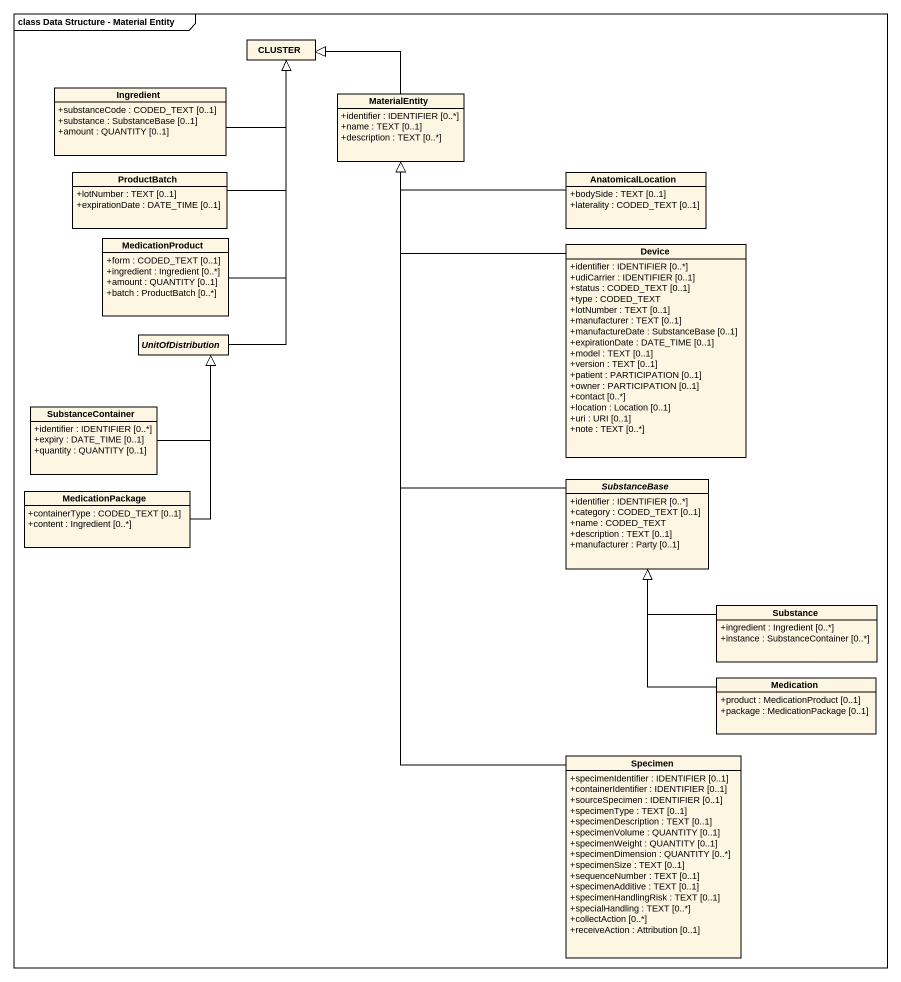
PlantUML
@startuml
mainframe class Data Structure - Material Entity
hide circle
hide empty members
skinparam classAttributeIconSize 0
class CLUSTER
class Ingredient {
  +substanceCode : CODED_TEXT [0..1]
  +substance : SubstanceBase [0..1]
  +amount : QUANTITY [0..1]
}
class MaterialEntity {
  +identifier : IDENTIFIER [0..*]
  +name : TEXT [0..1]
  +description : TEXT [0..*]
}
class ProductBatch {
  +lotNumber : TEXT [0..1]
  +expirationDate : DATE_TIME [0..1]
}
class AnatomicalLocation {
  +bodySide : TEXT [0..1]
  +laterality : CODED_TEXT [0..1]
}
class MedicationProduct {
  +form : CODED_TEXT [0..1]
  +ingredient : Ingredient [0..*]
  +amount : QUANTITY [0..1]
  +batch : ProductBatch [0..*]
}
class Device {
  +identifier : IDENTIFIER [0..*]
  +udiCarrier : IDENTIFIER [0..1]
  +status : CODED_TEXT [0..1]
  +type : CODED_TEXT
  +lotNumber : TEXT [0..1]
  +manufacturer : TEXT [0..1]
  +manufactureDate : SubstanceBase [0..1]
  +expirationDate : DATE_TIME [0..1]
  +model : TEXT [0..1]
  +version : TEXT [0..1]
  +patient : PARTICIPATION [0..1]
  +owner : PARTICIPATION [0..1]
  +contact [0..*]
  +location : Location [0..1]
  +uri : URI [0..1]
  +note : TEXT [0..*]
}
abstract class UnitOfDistribution
class SubstanceContainer {
  +identifier : IDENTIFIER [0..*]
  +expiry : DATE_TIME [0..1]
  +quantity : QUANTITY [0..1]
}
abstract class SubstanceBase {
  +identifier : IDENTIFIER [0..*]
  +category : CODED_TEXT [0..1]
  +name : CODED_TEXT
  +description : TEXT [0..1]
  +manufacturer : Party [0..1]
}
class MedicationPackage {
  +containerType : CODED_TEXT [0..1]
  +content : Ingredient [0..*]
}
class Substance {
  +ingredient : Ingredient [0..*]
  +instance : SubstanceContainer [0..*]
}
class Medication {
  +product : MedicationProduct [0..1]
  +package : MedicationPackage [0..1]
}
class Specimen {
  +specimenIdentifier : IDENTIFIER [0..1]
  +containerIdentifier : IDENTIFIER [0..1]
  +sourceSpecimen : IDENTIFIER [0..1]
  +specimenType : TEXT [0..1]
  +specimenDescription : TEXT [0..1]
  +specimenVolume : QUANTITY [0..1]
  +specimenWeight : QUANTITY [0..1]
  +specimenDimension : QUANTITY [0..*]
  +specimenSize : TEXT [0..1]
  +sequenceNumber : TEXT [0..1]
  +specimenAdditive : TEXT [0..1]
  +specimenHandlingRisk : TEXT [0..1]
  +specialHandling : TEXT [0..*]
  +collectAction [0..*]
  +receiveAction : Attribution [0..1]
}
Ingredient -right-|> CLUSTER
MaterialEntity -up-|> CLUSTER
ProductBatch -up-|> CLUSTER
AnatomicalLocation -left-|> MaterialEntity
MedicationProduct -up-|> CLUSTER
Device -up-|> MaterialEntity
UnitOfDistribution -up-|> CLUSTER
SubstanceContainer -up-|> UnitOfDistribution
SubstanceBase -up-|> MaterialEntity
MedicationPackage -up-|> UnitOfDistribution
Substance -up-|> SubstanceBase
Medication -up-|> SubstanceBase
Specimen -up-|> MaterialEntity
@enduml
